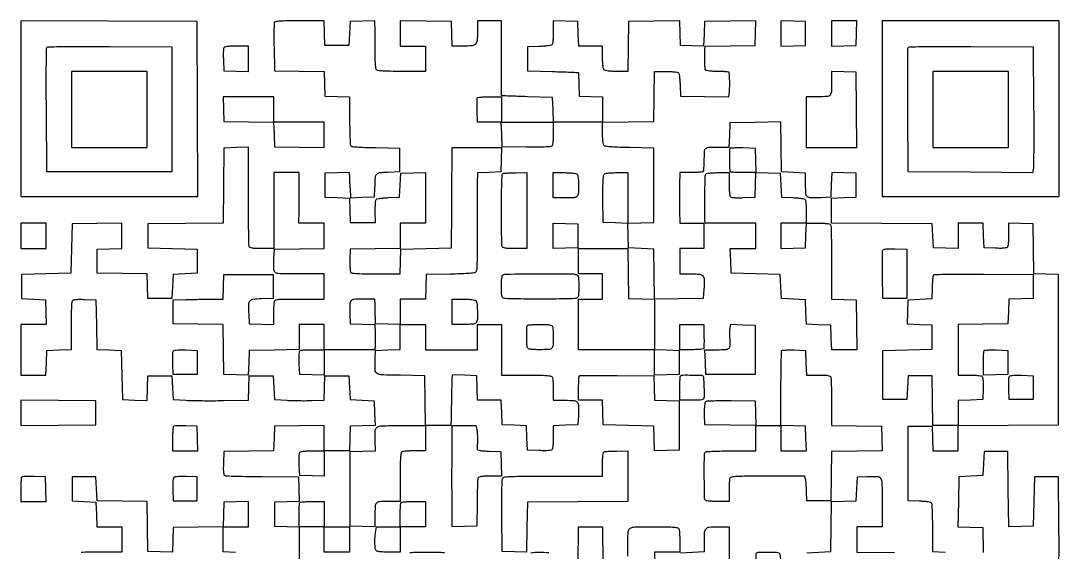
# Model space of a CAD drawing. Extents: x 156 to 936, y 100 to 969.
# Drawn here: x 156 to 936, y 570 to 969 of the extents above; entities that cross this region are included whole.
import ezdxf

# ---------------------------------------------------------------- set-up
doc = ezdxf.new("R2010")
doc.units = 0

msp = doc.modelspace()

# ---------------------------------------------------------------- linework, layer by layer
for points in [[(850.25, 569.787526), (841, 570.075052), (840.984687, 587.787526, 0.004032), (840.923304, 594.662689, 0.006078), (840.748704, 600.651233, 0.002679), (840.51104, 605.740899, 0.129251), (840.202843, 606.706033, 0.192561), (839.466763, 607.236162, 0.02067), (837.36687, 607.666992, 0.020911), (834.539342, 608.005667, 0.010674), (830.968156, 608.206033), (822.5, 608.5), (822.5, 636.5), (822.5, 664.5), (831.5, 664.5), (840.5, 664.5), (840.787526, 655.25), (841.075052, 646), (850.537526, 646), (860, 646), (860, 655.487975), (860, 664.97595), (897.75, 665.237975), (935.5, 665.5), (935.5, 722), (935.5, 778.5), (926.271928, 778.787236), (917.043857, 779.074471), (916.771928, 797.787236), (916.5, 816.5), (907.25, 816.787526), (898, 817.075052), (897.984687, 808.787526, -0.009129), (897.918962, 805.519034, -0.01216), (897.732898, 802.554613, -0.009485), (897.472502, 800.106611, -0.110544), (897.149034, 799.206902, -0.187221), (896.340297, 798.610638, -0.039341), (894.5815, 798.278749, -0.027159), (891.914541, 798.135766, -0.008519), (887.914347, 798.206902), (879.5, 798.5), (879.212474, 807.75), (878.924948, 817), (869.462474, 817), (860, 817), (860, 807.462474), (860, 797.924948), (850.75, 798.212474), (841.5, 798.5), (841, 807.5), (840.5, 816.5), (802.75, 816.762025), (765, 817.02405), (765, 826.474499), (765, 835.924948), (774.25, 836.212474), (783.5, 836.5), (783.5, 845.5), (783.5, 854.5), (774.288016, 854.787023), (765.076031, 855.074046), (764.788016, 845.787023), (764.5, 836.5), (757.011777, 836.201382, -0.010535), (749.216333, 836.054898, -0.173674), (746.805803, 836.924437, -0.207209), (745.710433, 839.069935, -0.015854), (745.5, 845.704696), (745.5, 854.5), (736.5, 855), (727.5, 855.5), (727.227856, 874.271515), (726.955711, 893.043031), (707.727856, 892.771515), (688.5, 892.5), (688.212474, 883.25), (687.924948, 874), (679.029862, 874, 0.012877), (672.355627, 873.828085, 0.190411), (670.263803, 872.874241, 0.180434), (669.331255, 870.72647, 0.011344), (669.121359, 863.712984, -0.008028), (669.059177, 861.043144, -0.010899), (668.91187, 858.636778, -0.008024), (668.714093, 856.64523, -0.110077), (668.477123, 855.962984, -0.219995), (667.900245, 855.581617, -0.011016), (665.597412, 855.282877, -0.016007), (662.760905, 855.069839, -0.010739), (659.509603, 855), (651.13724, 855), (650.81862, 845.5, 0.005281), (650.719285, 841.17526, 0.003101), (650.687189, 836, 0.003101), (650.719285, 830.82474, 0.005281), (650.81862, 826.5), (651.13724, 817), (660.06862, 817), (669, 817), (669, 807.5), (669, 798), (660, 798), (651, 798), (651, 788.5), (651, 779), (659.524751, 779, -0.022219), (665.974454, 778.713241, -0.200003), (668.425681, 777.425679, -0.177968), (669.393148, 774.691476, -0.01697), (669.061422, 767.5), (668.5, 760.5), (650.272148, 760.227527), (632.044296, 759.955054), (631.772148, 778.727527), (631.5, 797.5), (622, 798), (612.5, 798.5), (612.212959, 807.713341), (611.925919, 816.926682), (621.712959, 817.213341), (631.5, 817.5), (631.5, 845.5), (631.5, 873.5), (613.573796, 873.773792, -0.004527), (605.981462, 873.958517, -0.009449), (600.0752, 874.267561, -0.006421), (595.509893, 874.652029, -0.150078), (594.323796, 875.146237, -0.153787), (593.720976, 876.080764, -0.03216), (593.322477, 878.01277, -0.024956), (593.075153, 880.777768, -0.009828), (593, 884.600852), (593, 892.956814), (612.25, 893.228407), (631.5, 893.5), (631.772065, 912.25), (632.044131, 931), (640.272065, 930.984687, -0.008601), (643.511485, 930.922926, -0.011606), (646.437316, 930.748704, -0.008757), (648.855412, 930.505599, -0.112587), (649.706033, 930.202843, -0.192561), (650.236162, 929.466763, -0.02067), (650.666992, 927.36687, -0.020911), (651.005667, 924.539342, -0.010674), (651.206033, 920.968156), (651.5, 912.5), (669.618666, 912.227949), (687.737331, 911.955898), (688.231437, 915.727949, 0.026258), (688.457232, 918.626324, 0.008458), (688.493135, 922.937767, 0.00853), (688.382111, 927.265298, 0.024657), (688.106699, 930.25, 0.340622), (687.799237, 930.549864, 0.007194), (685.551804, 930.779688, 0.013553), (682.802787, 930.94597, 0.008328), (679.559017, 931, -0.010636), (676.104514, 931.073493, -0.01906), (673.276221, 931.302117, -0.016488), (671.107871, 931.63371, -0.211183), (670.445902, 932.087533, -0.11883), (670.039046, 933.32761, -0.01082), (669.846434, 936.59777, -0.011679), (669.785787, 940.981017, -0.005274), (669.90114, 946.727935), (670, 949.955869), (688.75, 950.227935), (707.5, 950.5), (707.787813, 959.771725), (708.075627, 969.04345), (688.787813, 968.771725), (669.5, 968.5), (669.211966, 959.211622), (668.923933, 949.923244), (660.211966, 950.211622), (651.5, 950.5), (651.21219, 959.77146), (650.92438, 969.042921), (631.71219, 968.77146), (612.5, 968.5), (612.227935, 949.75), (611.955869, 931), (603.677935, 931, -0.011128), (600.160339, 931.078297, -0.02036), (597.302088, 931.322482, -0.021115), (595.138697, 931.689753, -0.144751), (594.2, 932.2, -0.144849), (593.689458, 933.139671, -0.021091), (593.322289, 935.306878, -0.020332), (593.07823, 938.171507, -0.011084), (593, 941.7), (593, 950), (584.037526, 950), (575.075052, 950), (574.787526, 959.25), (574.5, 968.5), (565.25, 968.787526), (556, 969.075052), (555.984687, 960.787526, -0.008553), (555.922845, 957.525136, -0.011554), (555.748365, 954.579639, -0.00869), (555.504941, 952.145057, -0.112754), (555.201688, 951.292098, -0.195149), (554.447011, 950.75425, -0.020215), (552.262875, 950.326695, -0.020298), (549.292364, 949.991711, -0.009786), (545.467001, 949.792098), (536.5, 949.5), (536.5, 940.5), (536.5, 931.5), (555.5, 930.944016, -0.000925), (562.799957, 930.716885, -0.001517), (568.980751, 930.49436, -0.000142), (574.510214, 930.276921, -0.177774), (574.711067, 930.194016, -0.194609), (574.800688, 930.005148, -0.000698), (574.945007, 927.48668, -0.003522), (575.085089, 924.618443, -0.002187), (575.211067, 921.25), (575.5, 912.5), (584.25, 912.211067), (593, 911.922134), (593, 902.461067), (593, 893), (574.537526, 893), (556.075052, 893), (555.787526, 902.25), (555.5, 911.5), (536.5, 912.055984, -0.00092), (529.197493, 912.283114, -0.001503), (523.00832, 912.50564, -0.000154), (517.478568, 912.722808, -0.15722), (517.251727, 912.805984, -0.228253), (517.150445, 913.011107, -0.000202), (517.097812, 918.597695, -0.00199), (517.066294, 924.85533, -0.001211), (517.076398, 932.25, 0.000494), (517.09884, 940.261702, 0.000469), (517.10598, 948.415625, 0.000465), (517.09883, 955.628467, 0.001653), (517.074671, 960.25), (517, 969), (508, 969), (499, 969), (499, 961.434259, -0.017837), (498.746246, 954.323459, -0.169439), (497.55902, 951.569544, -0.186655), (494.972441, 950.291199, -0.022492), (488.502342, 950), (480.075052, 950), (479.787526, 959.25), (479.5, 968.5), (460.25, 968.771593), (441, 969.043186), (441, 959.521593), (441, 950), (450.5, 950), (460, 950), (460, 940.523613), (460, 931.047227), (442.099505, 931.051254, -0.003558), (433.451523, 931.114738, -0.013032), (427.977408, 931.336671, -0.013944), (424.306701, 931.684476, -0.19121), (423.153881, 932.314585, -0.140859), (422.742898, 933.252858, -0.011338), (422.44295, 935.961349, -0.014456), (422.247395, 939.288461, -0.010177), (422.21199, 943.036944, 0.002121), (422.240165, 947.26301, 0.001372), (422.238603, 952.154688, 0.001379), (422.210775, 956.934878, 0.002609), (422.157614, 960.787526), (422, 969.075052), (412.75, 968.787526), (403.5, 968.5), (403, 959.5), (402.5, 950.5), (393.5, 950.5), (384.5, 950.5), (384.212474, 959.75), (383.924948, 969), (365.431089, 969, 0.003099), (356.194279, 968.942757, 0.013798), (350.775663, 968.725961, 0.015367), (347.292362, 968.382401, 0.275506), (346.444079, 967.714868, 0.087149), (346.253208, 966.73586, 0.001758), (346.176436, 961.676938, 0.004104), (346.155987, 955.750713, 0.00274), (346.225464, 948.964868), (346.5, 931.5), (365.212764, 931.228072), (383.925529, 930.956143), (384.212764, 921.728072), (384.5, 912.5), (393.75, 912.212474), (403, 911.924948), (403.015313, 894.212474, 0.004097), (403.0776, 887.335908, 0.006166), (403.254937, 881.342876, 0.002754), (403.496482, 876.253111, 0.128967), (403.809551, 875.273912, 0.223435), (404.777433, 874.660091, 0.01141), (408.573985, 874.268756, 0.01247), (414.090119, 873.965306, 0.003691), (422.544238, 873.773912), (440.5, 873.5), (440.5, 864.5), (440.5, 855.5), (431.759315, 855.211203, 0.014923), (425.253839, 854.801646, 0.195196), (423.149036, 853.710509, 0.159803), (422.18527, 851.366323, 0.009206), (421.754332, 843.5), (421.5, 836.5), (412.75, 836.211067), (404, 835.922134), (403.805207, 839.211067, 0.00164), (403.715067, 840.65288, 0.001166), (403.604973, 842.268251, 0.001177), (403.492696, 843.80916, 0.002507), (403.3971, 845, -0.006475), (403.308718, 846.222516, -0.002679), (403.219453, 847.878211, -0.00265), (403.142668, 849.654394, -0.003412), (403.091893, 851.287526), (403, 855.075052), (393.75, 854.787526), (384.5, 854.5), (384.5, 845.5), (384.5, 836.5), (393.712964, 836.212964), (402.925929, 835.925929), (403.212964, 826.712964), (403.5, 817.5), (412.983574, 817.5), (422.467148, 817.5), (422.302822, 825.553028, -0.008466), (422.291823, 828.721646, -0.011507), (422.396092, 831.579175, -0.008539), (422.577437, 833.94315, -0.115493), (422.851092, 834.759061, -0.200698), (423.540741, 835.252542, -0.01716), (425.720402, 835.673179, -0.019399), (428.567144, 836.009307, -0.01101), (432.031844, 836.206033), (440.5, 836.5), (441, 845.5), (441.5, 854.5), (450.75, 854.787526), (460, 855.075052), (460, 836.037526), (460, 817), (450.5, 817), (441, 817), (441, 807.522065), (441, 798.044131), (422.25, 797.772065), (403.5, 797.5), (403.244197, 789.5, 0.009396), (403.202695, 786.349438, 0.012699), (403.29104, 783.501986, 0.009728), (403.469698, 781.151632, 0.121508), (403.762873, 780.315273, 0.228684), (405.097733, 779.511166, 0.01079), (410.475694, 779.1289, 0.011325), (418.527127, 778.913608, 0.002814), (431.712474, 778.933947), (440.924948, 779), (441.212474, 788.25), (441.5, 797.5), (460.5, 798), (479.5, 798.5), (479.702066, 827, 0.000056), (479.782942, 838.58956, 0.000061), (479.858856, 849.845312, 0.000057), (479.921561, 859.47977, 0.000303), (479.952066, 864.75), (480, 874), (498.537526, 874), (517.075052, 874), (516.787526, 864.75), (516.5, 855.5), (507.75, 855.211067), (499, 854.922134), (498.929968, 847.211067, 0.001862), (498.905316, 842.609652, 0.000268), (498.894989, 833.203851, 0.000304), (498.89549, 822.079112, 0.00026), (498.909232, 810.355235, -0.001866), (498.878915, 795.496147, -0.008921), (498.678673, 787.017841, -0.008509), (498.354647, 781.482647, -0.203382), (497.655467, 780.129027, -0.150795), (496.497193, 779.648317, -0.005923), (491.857008, 779.265997, -0.009176), (485.928458, 778.957374, -0.004597), (478.426204, 778.773792), (460.5, 778.5), (460.212474, 769.25), (459.924948, 760), (450.462474, 760), (441, 760), (441, 750.462474), (441, 740.924948), (431.75, 741.212474), (422.5, 741.5), (422.322748, 746.5, -0.001267), (422.249553, 748.723852, -0.000837), (422.176195, 751.279688, -0.000842), (422.113227, 753.76447, -0.001634), (422.072748, 755.75), (422, 760), (413.019052, 760, 0.01682), (406.267676, 759.772817, 0.202101), (403.990719, 758.627338, 0.176722), (403.058134, 756.11956, 0.012322), (403.199088, 748.479083), (403.5, 741.5), (412.666285, 741.213582), (421.83257, 740.927164), (422.166285, 734.713582, -0.006823), (422.271057, 732.096329, -0.006053), (422.309922, 729.370552, -0.006087), (422.285321, 726.916089, -0.018483), (422.186642, 725.25), (421.873283, 722), (402.936642, 722), (384, 722), (384, 731.5), (384, 741), (374.5, 741), (365, 741), (365, 731.522065), (365, 722.044131), (346.25, 721.772065), (327.5, 721.5), (327.211984, 712.212977), (326.923969, 702.925954), (317.711984, 703.212977), (308.5, 703.5), (308.228016, 722.228016), (307.956031, 740.956031), (289.228016, 741.228016), (270.5, 741.5), (270.5, 750.5), (270.5, 759.5), (280, 759.699908, -0.0012), (284.304839, 759.780162, -0.000721), (289.415539, 759.855807, -0.000721), (294.498942, 759.916386, -0.001259), (298.712474, 759.949908), (307.924948, 760), (308.212474, 769.25), (308.5, 778.5), (327, 778.5), (345.5, 778.5), (345.5, 769.5), (345.5, 760.5), (336.759315, 760.211203, 0.017722), (330.222155, 759.762911, 0.198326), (327.97509, 758.54849, 0.170867), (327.062458, 756.011209, 0.012477), (327.199088, 748.479083), (327.5, 741.5), (336.75, 741.212474), (346, 740.924948), (346.015313, 749.212474, -0.009267), (346.081969, 752.482431, -0.012303), (346.27081, 755.451387, -0.009673), (346.535279, 757.90277, -0.110024), (346.863589, 758.813523, -0.187083), (347.695401, 759.427377, -0.036226), (349.562988, 759.793234, -0.025722), (352.383967, 759.989874, -0.008179), (356.598276, 759.99747, 0.001761), (360.674511, 759.952492, 0.001003), (365.602306, 759.92536, 0.001002), (370.563182, 759.917937, 0.001658), (374.75, 759.933947), (384, 760), (384, 769.5), (384, 779), (374.75, 779.063971, 0.001582), (370.541436, 779.079759, 0.000931), (365.509867, 779.073343, 0.000931), (360.481493, 779.048206, 0.001591), (356.283591, 779.006044, -0.016297), (349.336868, 779.14059, -0.202597), (347.014264, 780.267526, -0.180078), (346.057933, 782.785802, -0.012422), (346.199088, 790.520917), (346.5, 797.5), (365.25, 797.772065), (384, 798.044131), (384, 807.522065), (384, 817), (374.441396, 817), (364.882791, 817), (365.005367, 826.25, 0.001626), (365.047817, 830.495144, 0.000916), (365.073144, 835.646875, 0.000914), (365.079677, 840.84609, 0.001497), (365.063971, 845.25), (365, 855), (355.5, 855), (346, 855), (346, 826.5), (346, 798), (337.106989, 798, -0.00673), (332.428287, 798.062976, -0.034532), (329.845898, 798.311531, -0.06988), (328.346128, 798.782907, -0.192406), (327.606989, 799.581787, -0.087174), (327.360789, 800.844908, -0.000659), (327.178303, 811.407798, -0.002433), (327.043842, 823.531545, -0.001556), (327, 837.619313), (327, 874.075052), (317.75, 873.787526), (308.5, 873.5), (308.234453, 845.265547), (307.968906, 817.031094), (279.734453, 816.765547), (251.5, 816.5), (251.5, 807.5), (251.5, 798.5), (270, 798), (288.5, 797.5), (288.5, 788.5), (288.5, 779.5), (279.5, 779), (270.5, 778.5), (270, 769.5), (269.5, 760.5), (260.5, 760.5), (251.5, 760.5), (251.212764, 769.728072), (250.925529, 778.956143), (232.212764, 779.228072), (213.5, 779.5), (213.5, 788.5), (213.5, 797.5), (222.75, 797.787526), (232, 798.075052), (232, 807.559591), (232, 817.044131), (213.25, 816.772065), (194.5, 816.5), (194, 798), (193.5, 779.5), (175, 779), (156.5, 778.5), (156.5, 769.5), (156.5, 760.5), (165.5, 760), (174.5, 759.5), (174.787526, 750.25), (175.075052, 741), (165.537526, 741), (156, 741), (156, 722), (156, 703), (165.462474, 703), (174.924948, 703), (175.212474, 712.25), (175.5, 721.5), (184.75, 721.787526), (194, 722.075052), (194.015313, 739.787526, -0.004313), (194.080622, 746.668784, -0.006456), (194.267102, 752.676808, -0.00301), (194.521636, 757.767307, -0.12803), (194.850966, 758.793098, -0.187221), (195.659703, 759.389362, -0.039341), (197.4185, 759.721251, -0.027159), (200.085459, 759.864234, -0.008519), (204.085653, 759.793098), (212.5, 759.5), (212.771928, 740.787236), (213.043857, 722.074471), (222.271928, 721.787236), (231.5, 721.5), (232, 703), (232.5, 684.5), (241.711984, 684.212977), (250.923969, 683.925954), (251.211984, 693.212977), (251.5, 702.5), (260.5, 702.5), (269.5, 702.5), (270, 693.5), (270.5, 684.5), (280, 684, 0.008575), (284.899725, 683.826313, 0.002724), (292.206326, 683.732522, 0.002718), (300.351918, 683.716626, 0.003024), (308.213024, 683.791563), (326.926048, 684.083126), (327.213024, 693.291563), (327.5, 702.5), (336.5, 702.5), (345.5, 702.5), (346, 693.5), (346.5, 684.5), (356, 684, 0.006688), (360.305002, 683.831124, 0.004024), (365.415803, 683.740217, 0.004029), (370.499409, 683.731673, 0.007025), (374.713371, 683.81776), (383.926742, 684.13552), (384.213371, 693.31776), (384.5, 702.5), (393.5, 702.5), (402.5, 702.5), (403, 693.5), (403.5, 684.5), (412.5, 684), (421.5, 683.5), (421.787023, 674.288016), (422.074046, 665.076031), (412.787023, 664.788016), (403.5, 664.5), (403.212474, 655.25), (402.924948, 646), (393.462474, 646), (384, 646), (384, 655.522065), (384, 665.044131), (365.25, 664.772065), (346.5, 664.5), (346.212764, 655.271928), (345.925529, 646.043857), (327.212764, 645.771928), (308.5, 645.5), (308.210829, 636.733647, 0.007367), (308.132424, 632.435738, 0.028643), (308.275392, 629.779151, 0.046684), (308.616619, 628.132523, 0.230653), (309.244841, 627.45954, 0.084513), (310.291937, 627.249701, 0.000807), (318.100598, 627.034583, 0.002667), (327.102786, 626.849172, 0.00172), (337.534012, 626.725894), (364.5, 626.5), (364.787023, 617.288016), (365.074046, 608.076031), (355.787023, 607.788016), (346.5, 607.5), (346.5, 598.5), (346.5, 589.5), (355.75, 589.212474), (365, 588.924948), (365, 560.484539)], [(935.808475, 564.389079, 0.002308), (935.84442, 576.534447, 0.001522), (935.778782, 590.5), (935.5, 626.5), (926.5, 626.5), (917.5, 626.5), (917, 608), (916.5, 589.5), (907.265637, 589.212681), (898.031273, 588.925362), (897.765637, 617.212681), (897.5, 645.5), (888.5, 645.5), (879.5, 645.5), (879, 636.5), (878.5, 627.5), (869.5, 627), (860.5, 626.5), (860.228074, 607.787816), (859.956148, 589.075632), (869.228074, 588.787816), (878.5, 588.5), (878.771914, 569.791202)], [(317.25, 569.787526), (308, 570.075052), (308, 579.537526), (308, 589), (317.5, 589), (327, 589), (327, 598.537526), (327, 608.075052), (317.75, 607.787526), (308.5, 607.5), (308.212764, 598.271928), (307.925529, 589.043857), (289.212764, 588.771928), (270.5, 588.5), (270.211984, 579.212977), (269.923969, 569.925954), (260.711984, 570.212977), (251.5, 570.5), (251.228016, 589.228016), (250.956031, 607.956031), (232.228016, 608.228016), (213.5, 608.5), (213, 617.5), (212.5, 626.5), (203.5, 626.5), (194.5, 626.5), (194.5, 617.5), (194.5, 608.5), (203.5, 608), (212.5, 607.5), (212.787526, 598.25), (213.075052, 589), (222.537526, 589), (232, 589), (232, 579.5), (232, 570), (214.25, 569.984687, 0.004167), (207.357326, 569.921293, 0.006261), (201.346678, 569.7406, 0.002837)], [(746.5, 569.5), (755.5, 570), (764.5, 570.5), (764.771928, 589.212764), (765.043857, 607.925529), (774.271928, 608.212764), (783.5, 608.5), (784, 617.5), (784.5, 626.5), (791.479083, 626.800912, -0.019909), (799.395602, 626.826849, -0.254894), (801.859043, 625.364565, -0.130519), (802.828541, 621.946381, -0.0042), (802.95, 607.487223), (802.95, 589), (793.475, 589), (784, 589), (784, 579.515573), (784, 570.031147), (812.25, 569.765573)], [(612.082908, 567.042871, 0.00071), (612.058448, 573.909278, 0.003012), (612.013217, 578.018577, -0.02215), (612.217634, 585.514898, -0.251635), (613.750923, 587.935774, -0.1247), (617.226291, 588.879131, -0.004234), (631.5, 589, -0.00249), (641.766599, 588.948864, -0.018394), (646.657417, 588.720076, -0.036527), (649.395349, 588.287914, -0.248646), (650.393011, 587.418213, -0.06844), (650.631074, 586.400281, -0.007317), (650.821697, 583.9751, -0.008902), (650.955615, 581.066073, -0.00705), (651, 577.918213), (651, 570), (641.463788, 570), (631.927576, 570), (632.213788, 560.25)], [(651.5, 569.5), (660.5, 570), (669.5, 570.5), (669.463093, 577.5, -0.014124), (669.633377, 584.911017, -0.167831), (670.693084, 587.535324, -0.19572), (673.076237, 588.73959, -0.020339), (679.475249, 589), (688, 589), (688, 570), (688, 551)], [(448.176398, 569.748365, -0.006271), (453.976513, 569.923207, -0.004175), (460.627555, 569.984687, -0.003655), (469.018323, 569.930854, -0.014085), (474.22637, 569.712545, -0.016516)], [(539.198654, 569.413836, -0.047682), (545.331787, 569.986345, -0.022318), (552.637242, 569.643884, -0.250484)]]:
    msp.add_lwpolyline(points, format="xyb")
for points in [[(156, 903.007138), (156, 837), (222.50719, 837), (289.014379, 837), (288.75719, 902.75), (288.5, 968.5), (222.25, 968.757138), (156, 969.014276)], [(727, 959.5), (727, 949.924948), (736.25, 950.212474), (745.5, 950.5), (745.5, 959.5), (745.5, 968.5), (736.25, 968.787526), (727, 969.075052)], [(765, 959.462474), (765, 949.924948), (774.25, 950.212474), (783.5, 950.5), (783.787526, 959.75), (784.075052, 969), (774.537526, 969), (765, 969)], [(803, 903), (803, 837), (869.5, 837), (936, 837), (936, 903), (936, 969), (869.5, 969), (803, 969)], [(194, 902.5), (194, 874), (222.5, 874), (251, 874), (251, 902.5), (251, 931), (222.5, 931), (194, 931)], [(841, 902.5), (841, 874), (869.5, 874), (898, 874), (898, 902.5), (898, 931), (869.5, 931), (841, 931)], [(308.212474, 902.75), (308.5, 893.5), (327.212764, 893.228072), (345.925529, 892.956143), (346.212764, 883.728072), (346.5, 874.5), (365.25, 874.227935), (384, 873.955869), (384, 883.477935), (384, 893), (365, 893), (346, 893), (346, 902.5), (346, 912), (326.962474, 912), (307.924948, 912)], [(156, 807.5), (156, 798), (165.5, 798), (175, 798), (175, 807.5), (175, 817), (165.5, 817), (156, 817)], [(574.5, 807.5), (574.5, 798.5), (565.25, 798.212474), (556, 797.924948), (556, 807.5), (556, 817.075052), (565.25, 816.787526), (574.5, 816.5)], [(727, 807.462474), (727, 797.924948), (736.25, 798.212474), (745.5, 798.5), (745.787526, 807.75), (746.075052, 817), (736.537526, 817), (727, 817)], [(612.227935, 779.25), (612.5, 760.5), (622.25, 760.213788), (632, 759.927576), (632, 741.001314), (632, 722.075052), (641.25, 721.787526), (650.5, 721.5), (650.5, 712.5), (650.5, 703.5), (641.25, 703.212474), (632, 702.924948), (632, 712.462474), (632, 722), (603.5, 722), (575, 722), (575, 741), (575, 760), (584, 760), (593, 760), (593, 769.5), (593, 779), (584, 779), (575, 779), (575, 788.5), (575, 798), (593.477935, 798), (611.955869, 798)], [(156, 674.5), (156, 664.968853), (184.25, 665.234427), (212.5, 665.5), (212.5, 674.5), (212.5, 683.5), (184.25, 683.765573), (156, 684.031147)], [(727, 655.537526), (727, 646), (736.537526, 646), (746.075052, 646), (745.787526, 655.25), (745.5, 664.5), (736.25, 664.787526), (727, 665.075052)]]:
    msp.add_lwpolyline(points, close=True)
for points in [[(269.5, 902.5), (269.5, 855.5), (222.5, 855.5), (175.5, 855.5), (175.239372, 901.5, -0.000997), (175.174287, 919.225103, -0.001596), (175.197198, 934.357597, -0.000282), (175.267665, 947.72814, -0.090314), (175.461789, 948.759906, -0.301449), (176.45055, 949.464468, -0.003096), (185.402033, 949.70934, -0.005599), (198.68089, 949.841585, -0.001079), (222.722417, 949.759906), (269.5, 949.5)], [(308.423642, 948.661609, 0.079281), (308.235027, 947.7687, 0.006579), (308.147568, 945.392336, 0.008656), (308.129541, 942.539392, 0.006569), (308.205027, 939.411609), (308.5, 931.5), (317.75, 931.212474), (327, 930.924948), (327, 940.462474), (327, 950), (317.968615, 950, 0.007593), (313.620517, 949.933967, 0.027242), (310.854544, 949.698735, 0.041413), (309.106941, 949.304101, 0.228749)], [(916.777529, 904.5, -0.001169), (916.844214, 887.089041, -0.00181), (916.812248, 872.054912, -0.000538), (916.723164, 858.995066, -0.057675), (916.505999, 857.240125), (915.956939, 854.980251), (869.22847, 855.240125), (822.5, 855.5), (822.239372, 901.5, -0.000997), (822.174287, 919.225103, -0.001596), (822.197198, 934.357597, -0.000282), (822.267665, 947.72814, -0.090314), (822.461789, 948.759906, -0.301449), (823.45055, 949.464468, -0.003096), (832.402033, 949.70934, -0.005599), (845.68089, 949.841585, -0.001079), (869.722417, 949.759906), (916.5, 949.5)], [(765, 923.119313, -0.01133), (764.829774, 915.607881, -0.174856), (763.858669, 913.255648, -0.19591), (761.651936, 912.200175, -0.014805), (754.893011, 912), (746, 912), (746, 893), (746, 874), (765.015573, 874), (784.031147, 874), (783.765573, 902.25), (783.5, 930.5), (774.25, 930.787526), (765, 931.075052)], [(517, 902.5), (517, 893), (536.5, 893), (556, 893), (555.984687, 884.75, -0.009035), (555.919865, 881.497312, -0.012063), (555.736503, 878.549423, -0.009356), (555.48003, 876.114795, -0.110913), (555.161306, 875.226758, -0.226527), (554.126519, 874.578359, -0.01557), (550.589823, 874.283854, -0.013555), (545.125155, 874.14811, -0.003139), (535.926619, 874.226758), (517.5, 874.5), (517.212474, 883.75), (516.924948, 893), (508.035948, 893), (499.146947, 893), (498.823474, 901.523175, -0.004031), (498.723784, 904.859493, -0.005712), (498.692937, 907.82961, -0.003384), (498.712423, 910.325963, -0.078732), (498.833333, 911.023175, -0.280981), (499.300091, 911.411642, -0.010265), (501.686186, 911.713267, -0.016066), (504.639201, 911.929466, -0.010239), (508.083333, 912), (517, 912)], [(707.787036, 864.287036), (708.074071, 855.074071), (717.287036, 854.787036), (726.5, 854.5), (727, 845.5), (727.5, 836.5), (735.968156, 836.206033, -0.010674), (739.539342, 836.005667, -0.020911), (742.36687, 835.666992, -0.02067), (744.466763, 835.236162, -0.192561), (745.202843, 834.706033, -0.112667), (745.505619, 833.854929, -0.008725), (745.748704, 831.430835, -0.011582), (745.922928, 828.497876, -0.008579), (745.984687, 825.25), (746, 817), (754.893011, 817, -0.00673), (759.571713, 816.937024, -0.034532), (762.154102, 816.688469, -0.06988), (763.653872, 816.217093, -0.192406), (764.393011, 815.418213, -0.085334), (764.637968, 814.185457, -0.001143), (764.821697, 806.404873, -0.003223), (764.956086, 797.372285, -0.002108), (765, 786.955738), (765, 760.075052), (774.25, 759.787526), (783.5, 759.5), (783.772065, 740.75), (784.044131, 722), (774.559591, 722), (765.075052, 722), (764.787526, 731.25), (764.5, 740.5), (755.287036, 740.787036), (746.074071, 741.074071), (745.787036, 750.287036), (745.5, 759.5), (736.5, 760), (727.5, 760.5), (727, 769.5), (726.5, 778.5), (708, 779), (689.5, 779.5), (689.212474, 788.75), (688.924948, 798), (698.462474, 798), (708, 798), (708, 807.5), (708, 817), (689, 817), (670, 817), (669.884183, 819.25, -0.013722), (669.703783, 826.769788, -0.003372), (669.829946, 839.136329, -0.000736), (670.078279, 852.618794, -0.134219), (670.47234, 853.955245, -0.215338), (671.099687, 854.378041, -0.013588), (673.356939, 854.699933, -0.017625), (676.208062, 854.926296, -0.010996), (679.559017, 855), (688, 855), (688.015313, 846.75, 0.009158), (688.080961, 843.496014, 0.01219), (688.266784, 840.544105, 0.009524), (688.526866, 838.10652, 0.110447), (688.849883, 837.208654, 0.190691), (689.675579, 836.608404, 0.03736), (691.518036, 836.278743, 0.025891), (694.325344, 836.136581, 0.007874), (698.58457, 836.208654), (707.5, 836.5), (707.787526, 845.75), (708.075052, 855), (698.537526, 855, -0.00737), (694.874356, 855.053999, -0.012065), (691.774979, 855.220312, -0.005739), (689.215999, 855.44922, -0.350826), (688.909213, 855.75, -0.023744), (688.667488, 859.056096, -0.003924), (688.554582, 865.449206, -0.001249), (688.50406, 872.357228, -0.125955), (688.737151, 873.286447, -0.253966), (689.205354, 873.591205, -0.006883), (691.731201, 873.757731, -0.012675), (694.786693, 873.839384, -0.00815), (698.331542, 873.786447), (707.5, 873.5)], [(536, 826.5), (536, 798), (527.106989, 798, -0.006773), (522.44633, 798.063133, -0.034197), (519.856971, 798.311058, -0.068473), (518.34851, 798.778599, -0.194161), (517.611656, 799.569625, -0.085798), (517.370006, 800.791625, -0.001174), (517.204317, 808.424089, -0.003277), (517.090812, 817.28878, -0.002145), (517.070782, 827.508329, -0.002267), (517.157766, 840.178405, -0.008737), (517.385023, 848.047237, -0.005859), (517.702738, 853.512891, -0.285964), (518.316115, 854.359758, -0.077028), (519.13334, 854.553815, -0.00499), (521.575671, 854.723606, -0.007179), (524.503653, 854.85566, -0.005286), (527.75, 854.921053), (536, 855)], [(573.8, 853.8, -0.142062), (574.301898, 852.888147, -0.021703), (574.672007, 850.825282, -0.021121), (574.91981, 848.136184, -0.012415), (575, 844.906989, -0.019554), (574.772902, 839.102218, -0.206765), (573.690254, 837.052708, -0.159949), (571.310519, 836.157481, -0.01065), (563.918213, 836), (556, 836), (556, 845.5), (556, 855), (564.3, 855, -0.011084), (567.828493, 854.92177, -0.020332), (570.693122, 854.677711, -0.021091), (572.860329, 854.310542, -0.144849)], [(612, 835.962474), (612, 816.924948), (602.75, 817.212474), (593.5, 817.5), (593.285999, 834.940913, -0.004306), (593.257989, 842.601155, -0.010385), (593.403766, 848.266298, -0.008096), (593.668561, 852.484768, -0.154677), (594.158444, 853.690913, -0.155417), (595.084872, 854.28434, -0.030982), (597.035446, 854.678513, -0.024503), (599.812899, 854.924833, -0.009865), (603.622445, 855), (612, 855)], [(821.5, 779), (821.5, 760.5), (812.5, 760.5), (803.5, 760.5), (803.225464, 777.964868, -0.002823), (803.157086, 784.753462, -0.004215), (803.180851, 790.688445, -0.00185), (803.262501, 795.748662, -0.086861), (803.45911, 796.754039, -0.230482), (804.132433, 797.382988, -0.046818), (805.777796, 797.724608, -0.028677), (808.433667, 797.867661, -0.007362), (812.733647, 797.789171), (821.5, 797.5)], [(573.418213, 778.393011, -0.287803), (574.867422, 776.462453, -0.02087), (575.158167, 769.5, -0.02087), (574.867422, 762.537547, -0.287803), (573.418213, 760.606989, -0.085046), (572.190038, 760.362212, -0.001226), (564.711625, 760.178303, -0.003341), (556.016174, 760.043925, -0.002193), (546, 760, -0.002193), (535.983826, 760.043925, -0.003341), (527.288375, 760.178303, -0.001226), (519.809962, 760.362212, -0.085046), (518.581787, 760.606989, -0.18689), (517.789714, 761.324326, -0.072573), (517.31585, 762.752045, -0.036452), (517.064638, 765.189571, -0.007456), (517, 769.523655, -0.009126), (517.069231, 773.316322, -0.0261), (517.302781, 775.942696, -0.034019), (517.674808, 777.697678, -0.231604), (518.25, 778.337719, -0.095349), (520.897471, 778.856232, -0.00057), (545.802884, 778.909564, -0.000591), (570.664911, 778.905087, -0.091515)], [(916.5, 769.5), (916.5, 760.5), (907.287036, 760.212964), (898.074071, 759.925929), (897.787036, 750.712964), (897.5, 741.5), (878.75, 741.227935), (860, 740.955869), (860, 721.977935), (860, 703), (868.25, 702.984687, -0.00917), (871.504112, 702.918959, -0.012203), (874.45641, 702.732898, -0.00954), (876.894283, 702.472467, -0.110402), (877.793098, 702.149034, -0.187221), (878.389362, 701.340297, -0.039341), (878.721251, 699.5815, -0.027159), (878.864234, 696.914541, -0.008519), (878.793098, 692.914347), (878.5, 684.5), (869.25, 684.212474), (860, 683.924948), (860, 674.462474), (860, 665), (850.522065, 665), (841.044131, 665), (840.772065, 683.75), (840.5, 702.5), (831.5, 702.5), (822.5, 702.5), (822, 693.5), (821.5, 684.5), (812.5, 684.5), (803.5, 684.5), (803.5, 703), (803.5, 721.5), (822, 722), (840.5, 722.5), (840.5, 731.5), (840.5, 740.5), (831.212977, 740.788016), (821.925954, 741.076031), (822.212977, 750.288016), (822.5, 759.5), (831.5, 760), (840.5, 760.5), (840.769726, 768.5, -0.004723), (840.905979, 771.655799, -0.006294), (841.09289, 774.519297, -0.004547), (841.300954, 776.908582, -0.062314), (841.491096, 777.75718, -0.304135), (842.428555, 778.448494, -0.004605), (849.532434, 778.702265, -0.006968), (860.173342, 778.835952, -0.001382), (879.221371, 778.75718), (916.5, 778.5)], [(497.8, 758.8, -0.177167), (498.629377, 757.013799, -0.011865), (498.974536, 751.294547, -0.01606), (498.999676, 745.620618, -0.084883), (498.393011, 742.581787, -0.192406), (497.653872, 741.782907, -0.06988), (496.154102, 741.311531, -0.034532), (493.571713, 741.062976, -0.00673), (488.893011, 741), (480, 741), (480, 750.5), (480, 760), (488.3, 760, -0.011084), (491.828493, 759.92177, -0.020332), (494.693122, 759.677711, -0.021091), (496.860329, 759.310542, -0.144849)], [(460, 731.5), (460, 722), (479.5, 722), (499, 722), (499, 731.5), (499, 741), (508, 741), (517, 741), (517, 722), (517, 703), (535.3, 703, -0.003727), (543.832626, 702.936404, -0.011639), (549.570287, 702.717213, -0.010926), (553.579651, 702.382409, -0.171717), (554.8, 701.8, -0.144849), (555.310542, 700.860329, -0.021091), (555.677711, 698.693122, -0.020332), (555.92177, 695.828493, -0.011084), (556, 692.3), (556, 684), (564.980948, 684, -0.01682), (571.732324, 683.772817, -0.202101), (574.009281, 682.627338, -0.176722), (574.941866, 680.11956, -0.012322), (574.800912, 672.479083), (574.5, 665.5), (565.25, 665.212474), (556, 664.924948), (555.984687, 656.712474, -0.009199), (555.919036, 653.472868, -0.012233), (555.733216, 650.533081, -0.00958), (555.473098, 648.105622, -0.110303), (555.150117, 647.208654, -0.190691), (554.324421, 646.608404, -0.03736), (552.481964, 646.278743, -0.025891), (549.674656, 646.136581, -0.007874), (545.41543, 646.208654), (536.5, 646.5), (536.212964, 655.712964), (535.925929, 664.925929), (526.712964, 665.212964), (517.5, 665.5), (517.212474, 674.75), (516.924948, 684), (508, 684), (499.075052, 684), (498.787526, 693.25), (498.5, 702.5), (489.25, 702.787526), (480, 703.075052), (479.843762, 700.287526, 0.006959), (479.773047, 698.607715, 0.000944), (479.680566, 695.087586, 0.001088), (479.587935, 690.91594, 0.000918), (479.507597, 686.5, -0.000622), (479.426691, 681.903544, -0.000577), (479.332397, 677.189063, -0.000575), (479.23882, 672.99364, -0.001937), (479.163835, 670.25), (479, 665), (469.5, 665), (460, 665), (460, 655.5), (460, 646), (452.081787, 646, 0.00705), (448.933927, 645.955615, 0.008902), (446.0249, 645.821697, 0.007317), (443.599719, 645.631074, 0.06844), (442.581787, 645.393011, 0.24904), (441.711497, 644.393178, 0.036273), (441.27975, 641.640441, 0.018295), (441.051073, 636.723448, 0.002472), (441, 626.393011), (441, 608), (432.106989, 608, 0.014805), (425.348064, 607.799825, 0.19591), (423.141331, 606.744352, 0.174856), (422.170226, 604.392119, 0.01133), (422, 596.880687), (422, 588.924948), (412.75, 589.212474), (403.5, 589.5), (403.5, 617.5), (403.5, 645.5), (413.025832, 645.783508), (422.551664, 646.067016), (422.252568, 653.283508, -0.018604), (422.218219, 661.426256, -0.253198), (423.6654, 663.902109, -0.133067), (427.045882, 664.878896, -0.004177), (441.541117, 665), (460.044131, 665), (459.772065, 683.75), (459.5, 702.5), (441.263403, 702.772507, -0.004357), (427.032463, 703.109225, -0.130715), (423.626248, 704.134323, -0.250509), (422.173802, 706.62696, -0.019946), (422.199088, 714.520917), (422.5, 721.5), (431.75, 721.787526), (441, 722.075052), (441, 731.537526), (441, 741), (450.5, 741), (460, 741)], [(555.393011, 739.418213, -0.063253), (555.629829, 738.450783, -0.009306), (555.821697, 736.43975, -0.010378), (555.955516, 734.041973, -0.008749), (556, 731.5, -0.015738), (555.803861, 725.270085, -0.189233), (554.806151, 723.134157, -0.178145), (552.593704, 722.179989, -0.013646), (546, 722, -0.006853), (541.384548, 722.063264, -0.03487), (538.828701, 722.31228, -0.070374), (537.342194, 722.784112, -0.191418), (536.606989, 723.581787, -0.084511), (536.096621, 726.128446, -0.008182), (536.015701, 732.449139, -0.004931), (536.103892, 739.018197, -0.192867), (536.666667, 740.333333, -0.174382), (537.231058, 740.599111, -0.00599), (539.700864, 740.804167, -0.01059), (542.667505, 740.951662, -0.007125), (546.059678, 741, -0.006924), (550.639858, 740.936573, -0.035061), (553.180895, 740.687294, -0.07065), (554.660012, 740.215207, -0.190862)], [(669.09375, 737, -0.00202), (669.129727, 735.145034, -0.001081), (669.159961, 732.853125, -0.001076), (669.180728, 730.513777, -0.001681), (669.1875, 728.5, -0.001909), (669.18064, 726.703691, -0.002351), (669.159961, 725.028125, -0.001943), (669.130497, 723.62056, -0.017167), (669.09375, 723, -0.340815), (668.704755, 722.582789, -0.013481), (666.502848, 722.280382, -0.018018), (663.614239, 722.067705, -0.009366), (660, 722), (651, 722), (651, 731.5), (651, 741), (660, 741), (669, 741)], [(707.5, 722), (707.5, 703.5), (689, 703.5), (670.5, 703.5), (670.212474, 712.75), (669.924948, 722), (678.943422, 722, 0.015423), (685.578689, 722.20472, 0.173573), (687.962487, 723.227807, 0.209398), (688.919756, 725.437328, 0.023701), (688.633077, 731.01111, -0.015172), (688.500749, 732.941606, -0.012385), (688.473151, 735.012174, -0.012574), (688.542989, 736.920045, -0.031798), (688.716444, 738.297002), (689.246877, 741.071785), (698.373438, 740.785892), (707.5, 740.5)], [(288.5, 712.5), (288.5, 703.5), (279.5, 703.5), (270.5, 703.5), (270.205027, 711.411609, -0.006757), (270.130652, 714.542211, -0.008847), (270.151984, 717.403842, -0.006825), (270.2445, 719.787219, -0.078651), (270.438673, 720.700781, -0.222283), (271.127059, 721.364206, -0.05328), (272.715903, 721.724548, -0.030281), (275.338027, 721.871594, -0.007113), (279.733647, 721.789171), (288.5, 721.5)], [(384, 712.462474), (384, 702.924948), (374.75, 703.212474), (365.5, 703.5), (365.205027, 711.411609, -0.006569), (365.129541, 714.539392, -0.008656), (365.147568, 717.392336, -0.006579), (365.235027, 719.7687, -0.079281), (365.423642, 720.661609, -0.228749), (366.106941, 721.304101, -0.041413), (367.854544, 721.698735, -0.027242), (370.620517, 721.933967, -0.007593), (374.968615, 722), (384, 722)], [(745.787526, 712.25), (746.075052, 703), (754.930537, 703, -0.006773), (759.587052, 702.936924, -0.03465), (762.160133, 702.688208, -0.070053), (763.655249, 702.216672, -0.192061), (764.393011, 701.418213, -0.081387), (764.635765, 700.244744, -0.002401), (764.821697, 695.190957, -0.004745), (764.955951, 689.22063, -0.003248), (765, 682.440278), (765, 665.044131), (783.75, 664.772065), (802.5, 664.5), (802.787238, 655.271723), (803.074477, 646.043446), (783.9714, 645.771723), (764.868322, 645.5), (764.684161, 627), (764.5, 608.5), (755.5, 608.5), (746.5, 608.5), (746.245668, 615.5, 0.005576), (746.110521, 618.344943, 0.006083), (745.914846, 621.104688, 0.00573), (745.691674, 623.461508, 0.029765), (745.476616, 624.75), (744.961896, 627), (717.087937, 627, 0.001483), (701.09517, 626.952554, 0.012388), (693.861897, 626.730369, 0.020754), (689.755571, 626.330871, 0.272968), (688.606989, 625.418213, 0.06844), (688.368926, 624.400281, 0.007317), (688.178303, 621.9751, 0.008902), (688.044385, 619.066073, 0.00705), (688, 615.918213), (688, 608), (679.75, 608.015313, -0.008248), (676.516846, 608.074656, -0.011514), (673.629687, 608.241942, -0.008045), (671.243323, 608.474132, -0.130876), (670.5, 608.765313, -0.235926), (669.520701, 610.675242, -0.002184), (669.421928, 627.023042, -0.002138), (669.464506, 643.390253, -0.244269), (670.438927, 645.234687, -0.140336), (671.312811, 645.530851, -0.002272), (676.549247, 645.758058, -0.005741), (682.678885, 645.925663, -0.003754), (689.75, 645.984687), (708, 646), (708, 655.478407), (708, 664.956814), (688.888607, 665.228407), (669.777214, 665.5), (669.624669, 673.823469, -0.010418), (669.633605, 677.382463, -0.020814), (669.816314, 680.190736, -0.021454), (670.1305, 682.276728, -0.173118), (670.616912, 683.097029, -0.161644), (671.608602, 683.48419, -0.004032), (676.523145, 683.698745, -0.008005), (682.49369, 683.815525, -0.004714), (689.630851, 683.773559), (707.5, 683.5), (707.787526, 674.25), (708.075052, 665), (717.537526, 665), (727, 665), (727, 692.833333, -0.002362), (727.050651, 703.554139, -0.003792), (727.206402, 712.697027, -0.000816), (727.416662, 720.705227, -0.191676), (727.702644, 721.369311, -0.179987), (728.290922, 721.638564, -0.007016), (730.709672, 721.781547, -0.011703), (733.626528, 721.84459, -0.007913), (736.952644, 721.785977), (745.5, 721.5)], [(897.5, 712.5), (897.5, 703.5), (888.25, 703.212474), (879, 702.924948), (879, 711.795808, -0.007385), (879.050962, 715.245903, -0.010931), (879.206402, 718.267253, -0.006353), (879.422777, 720.777963, -0.173388), (879.702644, 721.369311, -0.179987), (880.290922, 721.638564, -0.007016), (882.709672, 721.781547, -0.011703), (885.626528, 721.84459, -0.007913), (888.952644, 721.785977), (897.5, 721.5)], [(631.787036, 693.287036), (632.074071, 684.074071), (641.287036, 683.787036), (650.5, 683.5), (650.5, 665), (650.5, 646.5), (641.288016, 646.212977), (632.076031, 645.925954), (631.788016, 655.212977), (631.5, 664.5), (612.5, 665), (593.5, 665.5), (593.212474, 674.75), (592.924948, 684), (583.962474, 684), (575, 684), (575, 692.833333, -0.006668), (575.045756, 696.264057, -0.009985), (575.185468, 699.257343, -0.005366), (575.379258, 701.757938, -0.176118), (575.631382, 702.298048, -0.194376), (576.231206, 702.552665, -0.00068), (584.190264, 702.680889, -0.003475), (593.24779, 702.75153, -0.002156), (603.881382, 702.714715), (631.5, 702.5)], [(668.461035, 702.063047, -0.125344), (668.845263, 700.839118, -0.003332), (669.120359, 695.128479, -0.007579), (669.266767, 689.565754, -0.022457), (669.137934, 685.75, -0.211121), (668.643498, 684.833623, -0.11821), (667.468419, 684.302443, -0.042036), (665.117114, 684.054178, -0.005294), (660, 684), (651, 684), (651, 692.833333, -0.007039), (651.048334, 696.266524, -0.010477), (651.195833, 699.267708, -0.005871), (651.400808, 701.76784, -0.174709), (651.666667, 702.333333, -0.196236), (653.256295, 703.001395, -0.006599), (660.205185, 702.981287, -0.005776), (667.219795, 702.787326, -0.249499)], [(916.5, 693.5), (916.5, 684.5), (907.5, 684.5), (898.5, 684.5), (898.205027, 692.411609, -0.006757), (898.130652, 695.542211, -0.008847), (898.151984, 698.403842, -0.006825), (898.2445, 700.787219, -0.078651), (898.438673, 701.700781, -0.222283), (899.127059, 702.364206, -0.05328), (900.715903, 702.724548, -0.030281), (903.338027, 702.871594, -0.007113), (907.733647, 702.789171), (916.5, 702.5)], [(270.702644, 664.369311, 0.173269), (270.422807, 663.77838, 0.006396), (270.206402, 661.278277, 0.010972), (270.050964, 658.269043, 0.007416), (270, 654.833333), (270, 646), (279.537526, 646), (289.075052, 646), (288.787526, 655.25), (288.5, 664.5), (279.952644, 664.785977, 0.007913), (276.626528, 664.84459, 0.011703), (273.709672, 664.781547, 0.007016), (271.290922, 664.638564, 0.179987)], [(498.494257, 662.026149, -0.028645), (498.735063, 660.523755, -0.010457), (498.90886, 658.375998, -0.010328), (499.001436, 656.014211, -0.012161), (498.988458, 653.776149, 0.002111), (498.933829, 651.667212, 0.002578), (498.901232, 649.694118, 0.002158), (498.88954, 648.034982, 0.018255), (498.914746, 647.288933, 0.31), (499.367894, 646.718709, 0.032492), (501.117637, 646.303232, 0.025326), (503.801869, 645.986297, 0.00847), (507.75, 645.788933), (516.5, 645.5), (516.787526, 636.25), (517.075052, 627), (508.506141, 627, 0.008309), (504.449375, 626.932582, 0.027681), (501.79586, 626.69691, 0.040598), (500.093371, 626.307107, 0.228391), (499.432596, 625.684944, 0.080497), (499.224165, 624.686298, 0.001701), (499.013341, 619.634672, 0.003897), (498.832549, 613.711391, 0.002611), (498.713981, 606.934944), (498.5, 589.5), (489.25, 589.212474), (480, 588.924948), (479.970762, 597.712474, 0.00001), (479.956985, 601.82863, 0.000005), (479.939511, 607.003039, 0.000005), (479.921383, 612.339633, 0.000007), (479.905435, 617, -0.000821), (479.895912, 622.304873, -0.000288), (479.899137, 629.923437, -0.000286), (479.912306, 638.301616, -0.000335), (479.934673, 646.25), (480, 665), (488.920545, 665), (497.841089, 665)], [(384, 636.462474), (384, 626.924948), (374.75, 627.212474), (365.5, 627.5), (365.205027, 635.411609, -0.006569), (365.129541, 638.539392, -0.008656), (365.147568, 641.392336, -0.006579), (365.235027, 643.7687, -0.079281), (365.423642, 644.661609, -0.228749), (366.106941, 645.304101, -0.041413), (367.854544, 645.698735, -0.027242), (370.620517, 645.933967, -0.007593), (374.968615, 646), (384, 646)], [(612, 627.012025), (612, 608.02405), (574.25, 607.762025), (536.5, 607.5), (536.227798, 588.712768), (535.955596, 569.925536), (526.727798, 570.212768), (517.5, 570.5), (517.307433, 597.466739, -0.002501), (517.281136, 609.76751, -0.007373), (517.430081, 618.224405, -0.004869), (517.690354, 624.403962, -0.161608), (518.223499, 625.7693, -0.201486), (519.605925, 626.489753, -0.010197), (524.78276, 626.813127, -0.009589), (532.871874, 626.997704, -0.001882), (547.416066, 626.995855, 0.000292), (558.809692, 626.958185, 0.000324), (569.820657, 626.935344, 0.0003), (579.218027, 626.927565, 0.001677), (584.25, 626.943295), (593, 627), (593, 635.916667, -0.008266), (593.067874, 640.021966, -0.024717), (593.299188, 642.819848, -0.032039), (593.668333, 644.679382, -0.236055), (594.25, 645.337719, -0.075375), (595.103532, 645.540327, -0.005317), (597.55625, 645.717133, -0.007419), (600.498917, 645.854035, -0.005521), (603.75, 645.921053), (612, 646)], [(156.702644, 626.369311, 0.173269), (156.422807, 625.77838, 0.006396), (156.206402, 623.278277, 0.010972), (156.050964, 620.269043, 0.007416), (156, 616.833333), (156, 608), (165.537526, 608), (175.075052, 608), (174.787526, 617.25), (174.5, 626.5), (165.952644, 626.785977, 0.007913), (162.626528, 626.84459, 0.011703), (159.709672, 626.781547, 0.007016), (157.290922, 626.638564, 0.179987)], [(271.206902, 626.17015, 0.184607), (270.61127, 625.351173, 0.03904), (270.279299, 623.583734, 0.02706), (270.136131, 620.911022, 0.008557), (270.206902, 616.914347), (270.5, 608.5), (279.5, 608.5), (288.5, 608.5), (288.5, 617.5), (288.5, 626.5), (280.5, 626.755803, 0.010196), (277.341672, 626.792355, 0.01353), (274.470153, 626.689286, 0.010843), (272.102078, 626.488416, 0.118191)], [(384, 598.5), (384, 589), (393.5, 589), (403, 589), (403, 579.5), (403, 570), (393.5, 570), (384, 570), (384, 579.5), (384, 589), (374.5, 589), (365, 589), (365, 597.833333, -0.007039), (365.048334, 601.266524, -0.010477), (365.195833, 604.267708, -0.005871), (365.400808, 606.76784, -0.174709), (365.666667, 607.333333, -0.174709), (366.23216, 607.599192, -0.005871), (368.732292, 607.804167, -0.010477), (371.733476, 607.951666, -0.007039), (375.166667, 608), (384, 608)], [(460, 598.5), (460, 589), (450.5, 589), (441, 589), (441, 579.5), (441, 570), (432.106989, 570, -0.00673), (427.428287, 570.062976, -0.034532), (424.845898, 570.311531, -0.06988), (423.346128, 570.782907, -0.192406), (422.606989, 571.581787, -0.077993), (422.134269, 573.791664, -0.014082), (422.020887, 578.005175, -0.016124), (422.169232, 582.431023, -0.032923), (422.625, 585.875), (423.25, 589), (432.125, 589), (441, 589), (441, 597.833333, -0.007039), (441.048334, 601.266524, -0.010477), (441.195833, 604.267708, -0.005871), (441.400808, 606.76784, -0.174709), (441.666667, 607.333333, -0.174709), (442.23216, 607.599192, -0.005871), (444.732292, 607.804167, -0.010477), (447.733476, 607.951666, -0.007039), (451.166667, 608), (460, 608)], [(725.367625, 569.412424, -0.276202), (726.245631, 568.293701, -0.018028), (726.632993, 564.020494, -0.011872), (726.85868, 556.648754, -0.001543), (726.918105, 540.912424), (726.937385, 513), (717.468692, 513), (708, 513), (708, 540.833333, -0.002241), (708.04805, 551.551666, -0.003605), (708.195833, 560.686458, -0.000738), (708.395155, 568.701513, -0.192076), (708.666667, 569.333333, -0.192687), (709.966709, 569.890183, -0.004811), (716.535403, 569.984504, -0.007987), (722.854689, 569.913481, -0.085002)]]:
    msp.add_lwpolyline(points, format="xyb", close=True)
msp.add_lwpolyline([(574.765573, 560.75), (575.031147, 589), (584, 589), (592.968853, 589), (593.234427, 560.75)])

doc.saveas('drawing.dxf')
